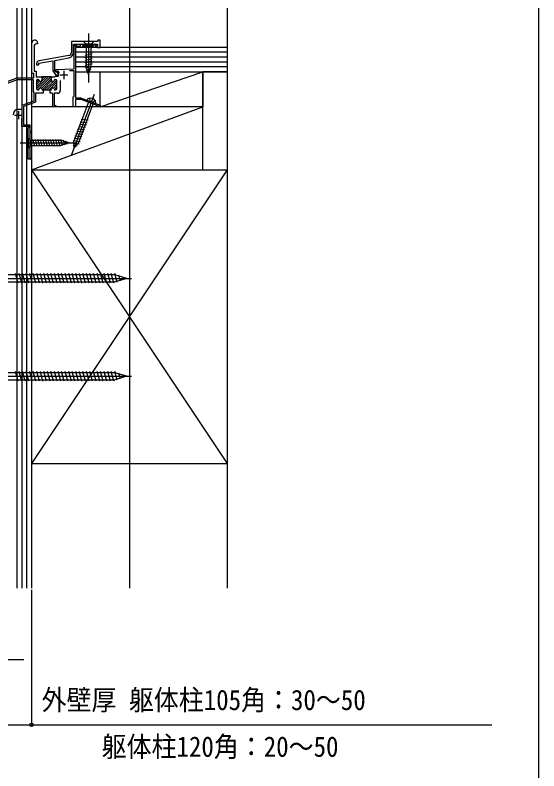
# Model space of a CAD drawing. Units: millimetres, scale not verified. Extents: x -875 to 875, y -1304 to 1298.
# Drawn here: x 554 to 875, y -1047.7 to -584.7 of the extents above; entities that cross this region are included whole.
import ezdxf
from ezdxf.enums import TextEntityAlignment as Align

# ---------------------------------------------------------------- set-up
doc = ezdxf.new("R2010")
doc.units = ezdxf.units.MM
doc.header["$LTSCALE"] = 8
for name, color, linetype in [('0-3_YKK_11', 7, 'Continuous'), ('0-4_YKK_12', 2, 'Continuous'), ('0-5_YKK_13', 4, 'Continuous'), ('0-6_YKK_D', 6, 'Continuous'), ('0-7_YKK_ZWAK', 7, 'Continuous'), ('0-8_YSS_K', 3, 'Continuous')]:
    doc.layers.add(name, color=color, linetype=linetype)
doc.styles.add('ＭＳ ゴシック', font='')
doc.styles.get('ＭＳ ゴシック').set_extended_font_data('MS Gothic')

msp = doc.modelspace()

# ---------------------------------------------------------------- linework, layer by layer
at = {"layer": '0-3_YKK_11'}
for p, q in [((586.847, -609.514), (568.754, -612.704)), ((583.8, -618.892), (583.8, -623.892)), ((572.989, -622.588), (567, -628.577)), ((568.413, -624.336), (567, -625.749)), ((574.403, -622.588), (567.021, -629.971)), ((567.951, -624.188), (567.8, -624.188)), ((567.818, -630.588), (575.818, -622.588)), ((576.3, -623.52), (570.128, -629.692)), ((570.161, -622.588), (570.131, -622.618)), ((571.575, -622.588), (570.3, -623.863)), ((576.3, -622.588), (570.3, -622.588)), ((576.355, -624.879), (570.718, -630.516)), ((579.486, -624.577), (573.474, -630.588)), ((578.429, -624.219), (577.88, -624.769)), ((578.8, -624.188), (578.649, -624.188)), ((581.3, -621.392), (586.3, -621.392)), ((581.6, -624.774), (581.6, -630.988)), ((567, -624.988), (567, -629.788)), ((568.973, -625.19), (567, -627.163)), ((577.281, -625.367), (572.06, -630.588)), ((579.6, -625.877), (574.889, -630.588)), ((579.6, -627.291), (577.431, -629.46)), ((579.6, -628.705), (578.021, -630.284)), ((579.6, -629.788), (579.6, -624.988)), ((567.8, -630.588), (567.951, -630.588)), ((571.25, -630.588), (575.35, -630.588)), ((578.649, -630.588), (578.8, -630.588)), ((589.6, -634.792), (589.9, -634.492)), ((553.5, -645.992), (558.5, -645.992)), ((556, -643.492), (556, -648.492))]:
    msp.add_line(p, q, dxfattribs=at)
for points in [[(555.359, -623.192), (565.401, -623.192), (565.401, -620.492), (564.3, -620.492), (564.3, -601.692)], [(567.7, -601.692), (567.7, -602.392), (567.1, -602.392)], [(589.7, -607.579), (589.7, -602.493), (591.627, -604.419), (591.98, -604.066), (590.407, -602.493), (604.5, -602.493), (604.5, -603.217), (603.776, -603.941), (604.326, -604.492), (606, -604.492), (606, -599.993), (604.6, -599.993), (604.6, -600.993), (588.5, -600.993), (588.5, -607.544)], [(565.6, -603.892), (565.6, -618.992), (566.901, -618.992), (566.901, -622.588), (570.3, -622.588), (570.3, -624.588)], [(580.707, -619.753), (580.248, -619.019), (578.372, -619.085), (578.962, -618.064), (590.1, -617.675), (590.1, -602.992), (591, -602.992), (591, -603.692), (594.1, -603.692), (594.1, -602.492), (594.708, -602.492), (595.004, -602.742), (595.3, -602.992), (603.051, -602.992), (603.551, -602.492), (604.317, -602.492), (604.424, -602.751), (602.683, -604.492), (602.4, -604.492), (602.1, -604.192), (601.8, -603.892), (595.3, -603.892), (595, -604.192), (594.7, -604.492), (591, -604.492), (591, -635.492), (594, -635.492), (606, -639.992), (606, -640.992), (605.5, -640.992), (605.202, -640.724), (605.009, -640.475), (594.388, -636.492), (591.9, -636.492), (591.45, -636.232), (591.001, -636.517), (590.881, -636.717), (590.88, -637.267), (591, -637.45)], [(579.348, -619.594), (578.962, -619.381), (578.3, -618.436), (578.3, -612.442), (586.89, -610.928)], [(567.101, -614.674), (567.101, -615.193), (568.501, -615.193), (568.501, -614.17), (577.1, -612.654), (577.1, -618.814), (579.1, -621.671), (579.1, -621.593), (579.6, -622.093), (580.3, -622.093), (580.3, -620.593)], [(589.9, -634.492), (590.1, -634.292), (590.1, -618.778), (587.275, -618.876)], [(524.4, -622.492), (524.4, -631.492), (534.4, -631.492), (534.4, -630.692), (554.675, -623.313)], [(525.713, -633.492), (527.508, -633.492), (527.804, -633.242), (528.1, -632.992), (535.4, -632.992), (538.543, -630.355), (555.475, -624.192), (565, -624.192), (565, -630.988)], [(576.3, -624.588), (576.3, -622.588), (578.204, -622.588), (578.6, -622.192), (580.393, -622.192)], [(565.4, -632.046), (565.4, -637.392), (558, -640.085), (558, -642.492), (555.034, -642.492)], [(571.049, -630.588), (571.25, -630.588), (571.25, -632.588), (570.758, -632.588), (570.575, -632.468), (570.025, -632.468), (569.842, -632.588), (566.4, -632.588), (566.4, -638.092), (559.1, -640.749), (559.1, -651.892), (562.9, -651.892), (562.9, -655.992), (564, -655.992), (564, -656.692), (562.9, -656.692), (562.9, -668.992), (563, -669.092), (563, -672.292), (564, -672.292), (564, -672.992), (562, -672.992), (562, -653.892), (562.52, -652.992), (558, -652.992), (558, -648.092)], [(580, -632.588), (577.9, -632.588), (577.9, -640.192), (579, -640.192), (579, -640.992), (577, -640.992), (577, -632.885), (576.735, -632.587), (576.575, -632.468), (576.025, -632.468), (575.842, -632.588), (575.35, -632.588), (575.35, -630.588), (575.551, -630.588)], [(591, -637.45), (591, -640.992), (589.6, -640.992), (589.6, -634.792)]]:
    msp.add_lwpolyline(points, dxfattribs=at)
for centre, radius, start, end in [((566, -601.692), 1.7, 0, 180.00002), ((567.1, -603.892), 1.5, 89.99998, 179.99996), ((586.5, -607.544), 2, 280.00002, 359.99999), ((586.3, -607.579), 3.4, 280.00001, 359.99999), ((569.101, -614.674), 2, 99.99998, 179.99973), ((579.3, -620.593), 1, 359.99998, 87.27222), ((583.8, -621.391), 3.5, 152.09554, 193.23019), ((555.359, -625.192), 2, 89.99998, 109.99993), ((567.8, -624.988), 0.8, 89.99998, 180.00002), ((567.951, -624.988), 0.8, 14.4775, 89.99998), ((569.5, -624.588), 0.8, 194.47752, 270), ((569.5, -624.588), 0.8, 270, 0), ((577.1, -624.588), 0.8, 180.00002, 270), ((577.1, -624.588), 0.8, 270, 345.52248), ((578.649, -624.988), 0.8, 89.99998, 165.52246), ((578.8, -624.988), 0.8, 0, 89.99998), ((569.5, -630.188), 0.8, 89.99998, 165.52246), ((569.5, -630.188), 0.8, 14.4775, 89.99998), ((577.1, -630.188), 0.8, 89.99998, 165.52246), ((577.1, -630.188), 0.8, 14.4775, 89.99998), ((566.6, -630.988), 1.6, 180.00002, 221.40963), ((567.8, -629.788), 0.8, 180.00002, 270), ((567.951, -629.788), 0.8, 270, 345.52248), ((571.049, -629.788), 0.8, 194.47752, 270), ((575.551, -629.788), 0.8, 270, 345.52248), ((578.649, -629.788), 0.8, 194.47752, 270), ((578.8, -629.788), 0.8, 270, 0), ((580, -630.988), 1.6, 270, 0), ((556.2, -645.792), 3.5, 109.46296, 180.00002)]:
    msp.add_arc(centre, radius, start, end, dxfattribs=at)
at = {"layer": '0-4_YKK_12'}
msp.add_line((624, -303.112), (624, -935.738), dxfattribs=at)
at = {"layer": '0-5_YKK_13'}
for p, q in [((598.99, -595.992), (598.99, -625.992)), ((602.09, -600.992), (595.89, -600.992)), ((595.89, -600.992), (597.44, -602.542)), ((602.09, -600.992), (600.54, -602.542)), ((597.44, -602.542), (597.44, -616.076)), ((600.54, -602.542), (597.44, -602.542)), ((600.54, -616.076), (600.54, -602.542)), ((596.89, -609.286), (601.09, -608.16)), ((596.89, -610.839), (601.09, -609.713)), ((596.89, -612.392), (601.09, -611.266)), ((596.89, -613.945), (601.09, -612.819)), ((596.89, -615.497), (601.09, -614.372)), ((597.149, -616.981), (601.09, -615.925)), ((598.99, -620.992), (597.44, -616.076)), ((597.6, -618.413), (600.636, -617.599)), ((598.052, -619.845), (600.101, -619.296)), ((598.99, -620.992), (600.54, -616.076)), ((602.386, -633.297), (588.338, -670.749)), ((599.178, -637.434), (589.957, -662.019)), ((592.859, -663.108), (602.081, -638.523)), ((603.298, -638.979), (597.961, -636.977)), ((599.513, -635.687), (599.684, -637.326)), ((600.63, -637.978), (599.684, -637.326)), ((600.63, -637.978), (601.771, -638.109)), ((602.977, -636.987), (601.771, -638.109)), ((593.328, -651.466), (597.656, -651.887)), ((593.873, -650.012), (598.201, -650.433)), ((594.419, -648.558), (598.746, -648.979)), ((591.146, -657.282), (595.474, -657.703)), ((591.692, -655.828), (596.019, -656.249)), ((592.237, -654.374), (596.565, -654.795)), ((592.782, -652.92), (597.11, -653.341)), ((561.995, -659.893), (561.995, -666.093)), ((561.995, -659.893), (563.545, -661.443)), ((582.079, -661.443), (563.545, -661.443)), ((563.545, -661.443), (563.545, -664.543)), ((565.971, -665.093), (564.846, -660.893)), ((567.524, -665.093), (566.399, -660.893)), ((569.077, -665.093), (567.952, -660.893)), ((570.63, -665.093), (569.505, -660.893)), ((572.183, -665.093), (571.058, -660.893)), ((573.736, -665.093), (572.611, -660.893)), ((575.289, -665.093), (574.163, -660.893)), ((576.842, -665.093), (575.716, -660.893)), ((578.395, -665.093), (577.269, -660.893)), ((579.948, -665.093), (578.822, -660.893)), ((581.501, -665.093), (580.375, -660.893)), ((582.984, -664.834), (581.928, -660.893)), ((586.995, -662.993), (582.079, -661.443)), ((584.416, -664.382), (583.603, -661.346)), ((585.848, -663.931), (585.299, -661.881)), ((589.51, -661.644), (593.838, -662.065)), ((590.056, -660.19), (594.383, -660.611)), ((590.601, -658.736), (594.929, -659.157)), ((556.995, -662.993), (591.995, -662.993)), ((561.995, -666.093), (563.545, -664.543)), ((563.545, -664.543), (582.079, -664.543)), ((586.995, -662.993), (582.079, -664.543)), ((589.445, -663.145), (593.233, -663.514)), ((589.496, -664.657), (591.942, -664.895)), ((590.094, -666.067), (589.957, -662.019)), ((590.094, -666.067), (592.859, -663.108)), ((555.807, -748.992), (554.2, -742.992)), ((557.982, -748.992), (556.374, -742.992)), ((560.156, -748.992), (558.548, -742.992)), ((562.33, -748.992), (560.722, -742.992)), ((564.504, -748.991), (562.896, -742.992)), ((566.678, -748.991), (565.07, -742.992)), ((568.852, -748.991), (567.244, -742.991)), ((571.026, -748.991), (569.418, -742.991)), ((573.2, -748.991), (571.592, -742.991)), ((575.374, -748.991), (573.766, -742.991)), ((577.548, -748.991), (575.94, -742.991)), ((579.722, -748.991), (578.114, -742.991)), ((581.896, -748.991), (580.289, -742.991)), ((584.07, -748.991), (582.463, -742.991)), ((586.245, -748.991), (584.637, -742.991)), ((588.419, -748.991), (586.811, -742.991)), ((590.593, -748.991), (588.985, -742.991)), ((592.767, -748.991), (591.159, -742.991)), ((594.941, -748.991), (593.333, -742.991)), ((597.115, -748.991), (595.507, -742.991)), ((599.289, -748.99), (597.681, -742.991)), ((601.463, -748.99), (599.855, -742.99)), ((603.637, -748.99), (602.029, -742.99)), ((605.811, -748.99), (604.203, -742.99)), ((607.985, -748.99), (606.378, -742.99)), ((610.159, -748.99), (608.552, -742.99)), ((612.334, -748.99), (610.726, -742.99)), ((614.508, -748.99), (612.9, -742.99)), ((616.529, -748.422), (615.074, -742.99)), ((622.4, -745.99), (615.157, -743.89)), ((618.486, -747.611), (617.509, -743.964)), ((620.443, -746.8), (619.954, -744.977)), ((506.514, -745.992), (625.365, -745.989)), ((622.4, -745.99), (615.157, -748.09)), ((555.807, -808.992), (554.2, -802.992)), ((557.982, -808.992), (556.374, -802.992)), ((560.156, -808.992), (558.548, -802.992)), ((562.33, -808.992), (560.722, -802.992)), ((564.504, -808.991), (562.896, -802.992)), ((566.678, -808.991), (565.07, -802.992)), ((568.852, -808.991), (567.244, -802.991)), ((571.026, -808.991), (569.418, -802.991)), ((573.2, -808.991), (571.592, -802.991)), ((575.374, -808.991), (573.766, -802.991)), ((577.548, -808.991), (575.94, -802.991)), ((579.722, -808.991), (578.114, -802.991)), ((581.896, -808.991), (580.289, -802.991)), ((584.07, -808.991), (582.463, -802.991)), ((586.245, -808.991), (584.637, -802.991)), ((588.419, -808.991), (586.811, -802.991)), ((590.593, -808.991), (588.985, -802.991)), ((592.767, -808.991), (591.159, -802.991)), ((594.941, -808.991), (593.333, -802.991)), ((597.115, -808.991), (595.507, -802.991)), ((599.289, -808.99), (597.681, -802.991)), ((601.463, -808.99), (599.855, -802.99)), ((603.637, -808.99), (602.029, -802.99)), ((605.811, -808.99), (604.203, -802.99)), ((607.985, -808.99), (606.378, -802.99)), ((610.159, -808.99), (608.552, -802.99)), ((612.334, -808.99), (610.726, -802.99)), ((614.508, -808.99), (612.9, -802.99)), ((616.529, -808.422), (615.074, -802.99)), ((622.4, -805.99), (615.157, -803.89)), ((618.486, -807.611), (617.509, -803.964)), ((620.443, -806.8), (619.954, -804.977)), ((506.514, -805.992), (625.365, -805.989)), ((622.4, -805.99), (615.157, -808.09))]:
    msp.add_line(p, q, dxfattribs=at)
for points in [[(615.157, -743.89), (524, -743.893), (516.5, -743.893)], [(516.5, -748.093), (524, -748.093), (615.157, -748.09)], [(615.157, -803.89), (524, -803.893), (516.5, -803.893)], [(516.5, -808.093), (524, -808.093), (615.157, -808.09)]]:
    msp.add_lwpolyline(points, dxfattribs=at)
for centre, radius, start, end in [((599.76, -637.588), 1.9, 108.78333, 161.25089), ((600.243, -639.008), 3.4, 30.09667, 108.78333), ((601.541, -638.256), 1.9, 337.62911, 30.09667)]:
    msp.add_arc(centre, radius, start, end, dxfattribs=at)
at = {"layer": '0-6_YKK_D'}
msp.add_line((564, -936.738), (564, -1020.492), dxfattribs=at)
for points in [[(514, -979.492), (524, -979.492), (559.3, -979.492)], [(524, -1019.492), (564, -1019.492), (846.223, -1019.492)]]:
    msp.add_lwpolyline(points, dxfattribs=at)
msp.add_circle((564, -1019.492), 1.075, dxfattribs=at)
at = {"layer": '0-7_YKK_ZWAK'}
msp.add_lwpolyline([(-875, -1304.1), (875, -1304.1), (875, 1245.9)], dxfattribs=at)
at = {"layer": '0-8_YSS_K'}
for p, q in [((555, -303.112), (555, -935.738)), ((558, -303.112), (558, -935.738)), ((561, -303.112), (561, -935.738)), ((564, -303.112), (564, -935.738)), ((684, -303.112), (684, -935.738)), ((684, -607.492), (591, -607.492)), ((684, -610.492), (591, -610.492)), ((684, -613.492), (591, -613.492)), ((684, -616.492), (591, -616.492)), ((606, -619.492), (669, -619.492)), ((606, -640.992), (606, -619.492)), ((684, -619.492), (669, -619.492)), ((669, -679.492), (669, -619.492)), ((564, -679.492), (669, -640.992)), ((564, -679.492), (684, -679.492)), ((684, -679.492), (564, -859.492)), ((564, -679.492), (684, -859.492)), ((564, -679.492), (564, -859.492)), ((669, -679.492), (684, -679.492)), ((684, -679.492), (684, -859.492)), ((564, -859.492), (684, -859.492))]:
    msp.add_line(p, q, dxfattribs=at)
for points in [[(684, -604.492), (591, -604.492), (591, -619.492), (684, -619.492)], [(564, -640.992), (564, -679.492), (669, -679.492)], [(669, -679.492), (669, -640.992), (564, -640.992)]]:
    msp.add_lwpolyline(points, dxfattribs=at)
msp.add_lwpolyline([(606, -640.992), (669, -619.492), (669, -640.992)], close=True, dxfattribs=at)

# ---------------------------------------------------------------- texts
at = {"layer": '0-6_YKK_D', "style": 'ＭＳ ゴシック', "width": 0.9}
for s, p in [('外壁厚 躯体柱105角：30～50', (570.17, -1014.174)), ('躯体柱120角：20～50', (606.986, -1042.776))]:
    msp.add_text(s, height=12.46, dxfattribs=at).set_placement(p, align=Align.BOTTOM_LEFT)

doc.saveas('drawing.dxf')
